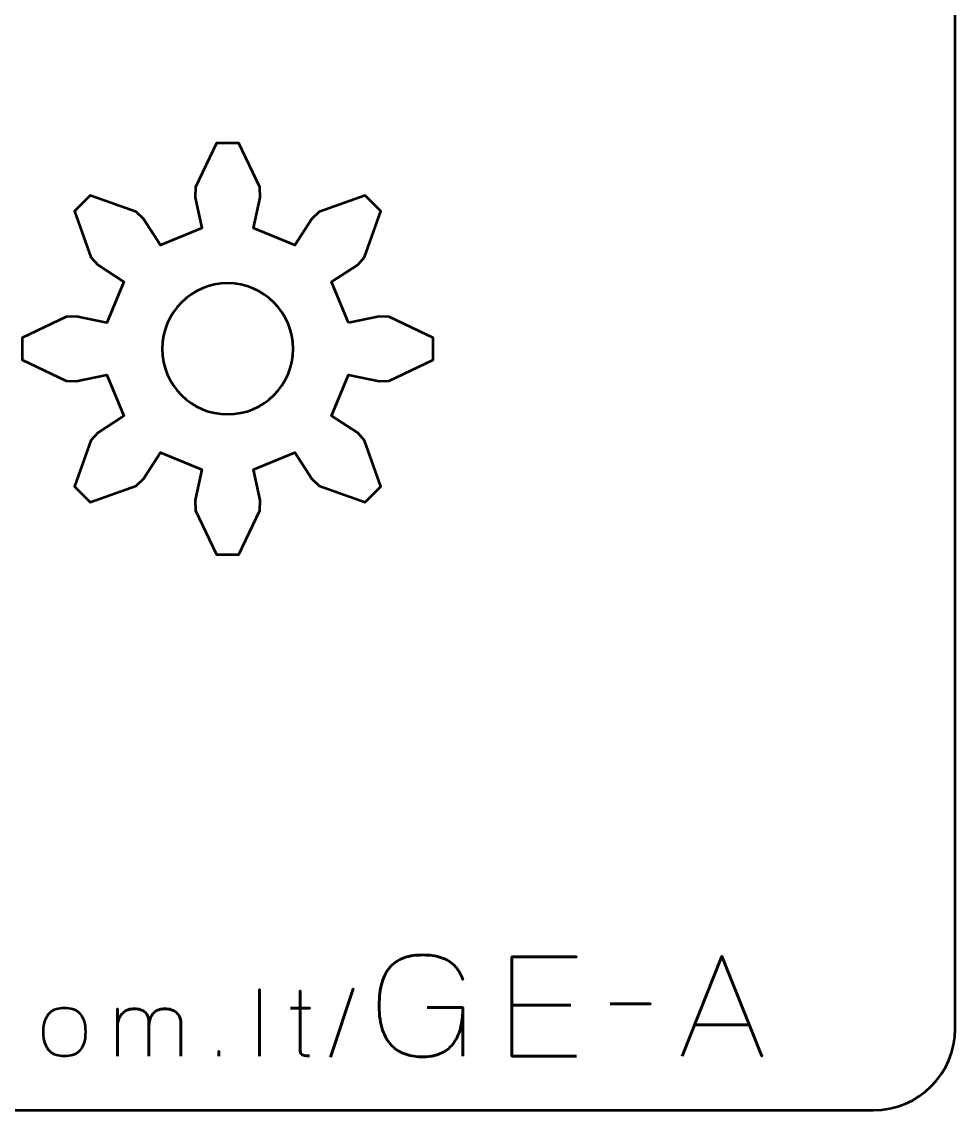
# Model space of a CAD drawing. Header units: centimetres. Extents: x -21 to 0, y -29.7 to 0.
# Drawn here: x -5.7 to 0, y -29.7 to -23.05 of the extents above; entities that cross this region are included whole.
import ezdxf

# ---------------------------------------------------------------- set-up
doc = ezdxf.new("R2010")
doc.units = ezdxf.units.CM
doc.header["$MEASUREMENT"] = 0
doc.layers.add('Layer 1', color=7, linetype='Continuous')

msp = doc.modelspace()

# ---------------------------------------------------------------- linework, layer by layer
at = {"layer": 'Layer 1', "color": 22, "lineweight": 53}
msp.add_open_spline([(-21.00003, -29.19995), (-21.00003, -29.19995), (-21.00003, -0.49992), (-21.00003, -0.49992), (-21.00003, -0.49992), (-21.00003, -0.22295), (-20.77694, 0.00004), (-20.49994, 0.00004), (-20.49994, 0.00004), (-20.49994, 0.00004), (-0.50008, 0.00004), (-0.50008, 0.00004), (-0.50008, 0.00004), (-0.22294, 0.00004), (0.00002, -0.22295), (0.00002, -0.49992), (0.00002, -0.49992), (0.00002, -0.49992), (0.00002, -29.19995), (0.00002, -29.19995), (0.00002, -29.19995), (0.00002, -29.47695), (-0.22294, -29.70004), (-0.50008, -29.70004), (-0.50008, -29.70004), (-0.50008, -29.70004), (-20.49994, -29.70004), (-20.49994, -29.70004), (-20.49994, -29.70004), (-20.77694, -29.70004), (-21.00003, -29.47695), (-21.00003, -29.19995)], degree=3, knots=[0, 0, 0, 0, 0.125, 0.125, 0.125, 0.125, 0.25, 0.25, 0.25, 0.25, 0.375, 0.375, 0.375, 0.375, 0.5, 0.5, 0.5, 0.5, 0.625, 0.625, 0.625, 0.625, 0.75, 0.75, 0.75, 0.75, 0.875, 0.875, 0.875, 0.875, 1, 1, 1, 1], dxfattribs=at)
at = {"layer": 'Layer 1', "color": 2, "lineweight": 53}
msp.add_open_spline([(-3.70569, -24.89172), (-3.70569, -24.89172), (-3.51914, -24.85181), (-3.51914, -24.85181), (-3.51914, -24.85181), (-3.51914, -24.85181), (-3.45662, -24.85374), (-3.45662, -24.85374), (-3.45662, -24.85374), (-3.45662, -24.85374), (-3.18769, -24.98201), (-3.18769, -24.98201), (-3.18769, -24.98201), (-3.18769, -24.98201), (-3.18769, -25.11802), (-3.18769, -25.11802), (-3.18769, -25.11802), (-3.18769, -25.11802), (-3.45662, -25.24633), (-3.45662, -25.24633), (-3.45662, -25.24633), (-3.45662, -25.24633), (-3.51914, -25.24826), (-3.51914, -25.24826), (-3.51914, -25.24826), (-3.51914, -25.24826), (-3.70569, -25.20835), (-3.70569, -25.20835), (-3.70569, -25.20835), (-3.70569, -25.20835), (-3.80985, -25.45989), (-3.80985, -25.45989), (-3.80985, -25.45989), (-3.80985, -25.45989), (-3.64952, -25.56351), (-3.64952, -25.56351), (-3.64952, -25.56351), (-3.64952, -25.56351), (-3.60691, -25.60904), (-3.60691, -25.60904), (-3.60691, -25.60904), (-3.60691, -25.60904), (-3.50734, -25.88992), (-3.50734, -25.88992), (-3.50734, -25.88992), (-3.50734, -25.88992), (-3.60364, -25.98623), (-3.60364, -25.98623), (-3.60364, -25.98623), (-3.60364, -25.98623), (-3.88453, -25.88666), (-3.88453, -25.88666), (-3.88453, -25.88666), (-3.88453, -25.88666), (-3.93005, -25.84384), (-3.93005, -25.84384), (-3.93005, -25.84384), (-3.93005, -25.84384), (-4.03368, -25.68372), (-4.03368, -25.68372), (-4.03368, -25.68372), (-4.03368, -25.68372), (-4.28521, -25.78788), (-4.28521, -25.78788), (-4.28521, -25.78788), (-4.28521, -25.78788), (-4.24531, -25.97443), (-4.24531, -25.97443), (-4.24531, -25.97443), (-4.24531, -25.97443), (-4.24724, -26.03676), (-4.24724, -26.03676), (-4.24724, -26.03676), (-4.24724, -26.03676), (-4.37549, -26.30588), (-4.37549, -26.30588), (-4.37549, -26.30588), (-4.37549, -26.30588), (-4.51152, -26.30588), (-4.51152, -26.30588), (-4.51152, -26.30588), (-4.51152, -26.30588), (-4.63983, -26.03676), (-4.63983, -26.03676), (-4.63983, -26.03676), (-4.63983, -26.03676), (-4.64176, -25.97443), (-4.64176, -25.97443), (-4.64176, -25.97443), (-4.64176, -25.97443), (-4.60165, -25.78788), (-4.60165, -25.78788), (-4.60165, -25.78788), (-4.60165, -25.78788), (-4.85338, -25.68372), (-4.85338, -25.68372), (-4.85338, -25.68372), (-4.85338, -25.68372), (-4.957, -25.84384), (-4.957, -25.84384), (-4.957, -25.84384), (-4.957, -25.84384), (-5.00254, -25.88666), (-5.00254, -25.88666), (-5.00254, -25.88666), (-5.00254, -25.88666), (-5.28341, -25.98623), (-5.28341, -25.98623), (-5.28341, -25.98623), (-5.28341, -25.98623), (-5.37973, -25.88992), (-5.37973, -25.88992), (-5.37973, -25.88992), (-5.37973, -25.88992), (-5.27995, -25.60904), (-5.27995, -25.60904), (-5.27995, -25.60904), (-5.27995, -25.60904), (-5.23733, -25.56351), (-5.23733, -25.56351), (-5.23733, -25.56351), (-5.23733, -25.56351), (-5.07702, -25.45989), (-5.07702, -25.45989), (-5.07702, -25.45989), (-5.07702, -25.45989), (-5.18137, -25.20835), (-5.18137, -25.20835), (-5.18137, -25.20835), (-5.18137, -25.20835), (-5.36791, -25.24826), (-5.36791, -25.24826), (-5.36791, -25.24826), (-5.36791, -25.24826), (-5.43024, -25.24633), (-5.43024, -25.24633), (-5.43024, -25.24633), (-5.43024, -25.24633), (-5.69936, -25.11802), (-5.69936, -25.11802), (-5.69936, -25.11802), (-5.69936, -25.11802), (-5.69936, -24.98201), (-5.69936, -24.98201), (-5.69936, -24.98201), (-5.69936, -24.98201), (-5.43024, -24.85374), (-5.43024, -24.85374), (-5.43024, -24.85374), (-5.43024, -24.85374), (-5.36791, -24.85181), (-5.36791, -24.85181), (-5.36791, -24.85181), (-5.36791, -24.85181), (-5.18137, -24.89172), (-5.18137, -24.89172), (-5.18137, -24.89172), (-5.18137, -24.89172), (-5.07702, -24.64019), (-5.07702, -24.64019), (-5.07702, -24.64019), (-5.07702, -24.64019), (-5.23733, -24.53657), (-5.23733, -24.53657), (-5.23733, -24.53657), (-5.23733, -24.53657), (-5.27995, -24.49103), (-5.27995, -24.49103), (-5.27995, -24.49103), (-5.27995, -24.49103), (-5.37973, -24.21015), (-5.37973, -24.21015), (-5.37973, -24.21015), (-5.37973, -24.21015), (-5.28341, -24.11384), (-5.28341, -24.11384), (-5.28341, -24.11384), (-5.28341, -24.11384), (-5.00254, -24.21341), (-5.00254, -24.21341), (-5.00254, -24.21341), (-5.00254, -24.21341), (-4.957, -24.25604), (-4.957, -24.25604), (-4.957, -24.25604), (-4.957, -24.25604), (-4.85338, -24.41635), (-4.85338, -24.41635), (-4.85338, -24.41635), (-4.85338, -24.41635), (-4.60165, -24.31219), (-4.60165, -24.31219), (-4.60165, -24.31219), (-4.60165, -24.31219), (-4.64176, -24.12564), (-4.64176, -24.12564), (-4.64176, -24.12564), (-4.64176, -24.12564), (-4.63983, -24.06312), (-4.63983, -24.06312), (-4.63983, -24.06312), (-4.63983, -24.06312), (-4.51152, -23.79421), (-4.51152, -23.79421), (-4.51152, -23.79421), (-4.51152, -23.79421), (-4.37549, -23.79421), (-4.37549, -23.79421), (-4.37549, -23.79421), (-4.37549, -23.79421), (-4.24724, -24.06312), (-4.24724, -24.06312), (-4.24724, -24.06312), (-4.24724, -24.06312), (-4.24531, -24.12564), (-4.24531, -24.12564), (-4.24531, -24.12564), (-4.24531, -24.12564), (-4.28521, -24.31219), (-4.28521, -24.31219), (-4.28521, -24.31219), (-4.28521, -24.31219), (-4.03368, -24.41635), (-4.03368, -24.41635), (-4.03368, -24.41635), (-4.03368, -24.41635), (-3.93005, -24.25604), (-3.93005, -24.25604), (-3.93005, -24.25604), (-3.93005, -24.25604), (-3.88453, -24.21341), (-3.88453, -24.21341), (-3.88453, -24.21341), (-3.88453, -24.21341), (-3.60364, -24.11384), (-3.60364, -24.11384), (-3.60364, -24.11384), (-3.60364, -24.11384), (-3.50734, -24.21015), (-3.50734, -24.21015), (-3.50734, -24.21015), (-3.50734, -24.21015), (-3.60691, -24.49103), (-3.60691, -24.49103), (-3.60691, -24.49103), (-3.60691, -24.49103), (-3.64952, -24.53657), (-3.64952, -24.53657), (-3.64952, -24.53657), (-3.64952, -24.53657), (-3.80985, -24.64019), (-3.80985, -24.64019), (-3.80985, -24.64019), (-3.80985, -24.64019), (-3.70569, -24.89172), (-3.70569, -24.89172)], degree=3, knots=[0, 0, 0, 0, 0.015625, 0.015625, 0.015625, 0.015625, 0.03125, 0.03125, 0.03125, 0.03125, 0.046875, 0.046875, 0.046875, 0.046875, 0.0625, 0.0625, 0.0625, 0.0625, 0.078125, 0.078125, 0.078125, 0.078125, 0.09375, 0.09375, 0.09375, 0.09375, 0.109375, 0.109375, 0.109375, 0.109375, 0.125, 0.125, 0.125, 0.125, 0.140625, 0.140625, 0.140625, 0.140625, 0.15625, 0.15625, 0.15625, 0.15625, 0.171875, 0.171875, 0.171875, 0.171875, 0.1875, 0.1875, 0.1875, 0.1875, 0.203125, 0.203125, 0.203125, 0.203125, 0.21875, 0.21875, 0.21875, 0.21875, 0.234375, 0.234375, 0.234375, 0.234375, 0.25, 0.25, 0.25, 0.25, 0.265625, 0.265625, 0.265625, 0.265625, 0.28125, 0.28125, 0.28125, 0.28125, 0.296875, 0.296875, 0.296875, 0.296875, 0.3125, 0.3125, 0.3125, 0.3125, 0.328125, 0.328125, 0.328125, 0.328125, 0.34375, 0.34375, 0.34375, 0.34375, 0.359375, 0.359375, 0.359375, 0.359375, 0.375, 0.375, 0.375, 0.375, 0.390625, 0.390625, 0.390625, 0.390625, 0.40625, 0.40625, 0.40625, 0.40625, 0.421875, 0.421875, 0.421875, 0.421875, 0.4375, 0.4375, 0.4375, 0.4375, 0.453125, 0.453125, 0.453125, 0.453125, 0.46875, 0.46875, 0.46875, 0.46875, 0.484375, 0.484375, 0.484375, 0.484375, 0.5, 0.5, 0.5, 0.5, 0.515625, 0.515625, 0.515625, 0.515625, 0.53125, 0.53125, 0.53125, 0.53125, 0.546875, 0.546875, 0.546875, 0.546875, 0.5625, 0.5625, 0.5625, 0.5625, 0.578125, 0.578125, 0.578125, 0.578125, 0.59375, 0.59375, 0.59375, 0.59375, 0.609375, 0.609375, 0.609375, 0.609375, 0.625, 0.625, 0.625, 0.625, 0.640625, 0.640625, 0.640625, 0.640625, 0.65625, 0.65625, 0.65625, 0.65625, 0.671875, 0.671875, 0.671875, 0.671875, 0.6875, 0.6875, 0.6875, 0.6875, 0.703125, 0.703125, 0.703125, 0.703125, 0.71875, 0.71875, 0.71875, 0.71875, 0.734375, 0.734375, 0.734375, 0.734375, 0.75, 0.75, 0.75, 0.75, 0.765625, 0.765625, 0.765625, 0.765625, 0.78125, 0.78125, 0.78125, 0.78125, 0.796875, 0.796875, 0.796875, 0.796875, 0.8125, 0.8125, 0.8125, 0.8125, 0.828125, 0.828125, 0.828125, 0.828125, 0.84375, 0.84375, 0.84375, 0.84375, 0.859375, 0.859375, 0.859375, 0.859375, 0.875, 0.875, 0.875, 0.875, 0.890625, 0.890625, 0.890625, 0.890625, 0.90625, 0.90625, 0.90625, 0.90625, 0.921875, 0.921875, 0.921875, 0.921875, 0.9375, 0.9375, 0.9375, 0.9375, 0.953125, 0.953125, 0.953125, 0.953125, 0.96875, 0.96875, 0.96875, 0.96875, 0.984375, 0.984375, 0.984375, 0.984375, 1, 1, 1, 1], dxfattribs=at)
at = {"layer": 'Layer 1', "lineweight": 53}
msp.add_open_spline([(-4.04354, -25.05002), (-4.04354, -25.2709), (-4.22266, -25.45002), (-4.44354, -25.45002), (-4.44354, -25.45002), (-4.66438, -25.45002), (-4.84356, -25.2709), (-4.84356, -25.05002), (-4.84356, -25.05002), (-4.84356, -24.82918), (-4.66438, -24.65), (-4.44354, -24.65), (-4.44354, -24.65), (-4.22266, -24.65), (-4.04354, -24.82918), (-4.04354, -25.05002)], degree=3, knots=[0, 0, 0, 0, 0.25, 0.25, 0.25, 0.25, 0.5, 0.5, 0.5, 0.5, 0.75, 0.75, 0.75, 0.75, 1, 1, 1, 1], dxfattribs=at)
at = {"layer": 'Layer 1', "color": 30, "lineweight": 53}
for points, knots in [([(-3.22467, -29.07359), (-3.22467, -29.07359), (-3.00707, -29.07359), (-3.00707, -29.07359), (-3.00707, -29.07359), (-3.00735, -29.14287), (-3.01723, -29.19974), (-3.03699, -29.24405), (-3.03699, -29.24405), (-3.05674, -29.2885), (-3.08468, -29.32124), (-3.12109, -29.34254), (-3.12109, -29.34254), (-3.1575, -29.36371), (-3.20068, -29.37429), (-3.25091, -29.37415), (-3.25091, -29.37415), (-3.28859, -29.37429), (-3.32358, -29.36907), (-3.3559, -29.35821), (-3.3559, -29.35821), (-3.38821, -29.34748), (-3.41658, -29.32999), (-3.44085, -29.30586), (-3.44085, -29.30586), (-3.46512, -29.28173), (-3.48417, -29.24983), (-3.49772, -29.21018), (-3.49772, -29.21018), (-3.51126, -29.17053), (-3.51818, -29.12185), (-3.51846, -29.06427), (-3.51846, -29.06427), (-3.51832, -29.00642), (-3.51225, -28.95759), (-3.50026, -28.91752), (-3.50026, -28.91752), (-3.48812, -28.87758), (-3.47062, -28.84541), (-3.44748, -28.821), (-3.44748, -28.821), (-3.42448, -28.79672), (-3.3964, -28.77909), (-3.36338, -28.76808), (-3.36338, -28.76808), (-3.33036, -28.75707), (-3.29296, -28.75171), (-3.25091, -28.75185), (-3.25091, -28.75185), (-3.21098, -28.75171), (-3.17513, -28.75665), (-3.14324, -28.76667), (-3.14324, -28.76667), (-3.11135, -28.77669), (-3.08398, -28.79277), (-3.06112, -28.81493), (-3.06112, -28.81493), (-3.03812, -28.83708), (-3.02019, -28.86629), (-3.00707, -28.90256), (-3.00707, -28.90256), (-3.02019, -28.86629), (-3.03812, -28.83708), (-3.06112, -28.81493), (-3.06112, -28.81493), (-3.08398, -28.79277), (-3.11135, -28.77669), (-3.14324, -28.76667), (-3.14324, -28.76667), (-3.17513, -28.75665), (-3.21098, -28.75171), (-3.25091, -28.75185), (-3.25091, -28.75185), (-3.29296, -28.75171), (-3.33036, -28.75707), (-3.36338, -28.76808), (-3.36338, -28.76808), (-3.3964, -28.77909), (-3.42448, -28.79672), (-3.44748, -28.821), (-3.44748, -28.821), (-3.47062, -28.84541), (-3.48812, -28.87758), (-3.50026, -28.91752), (-3.50026, -28.91752), (-3.51225, -28.95759), (-3.51832, -29.00642), (-3.51846, -29.06427), (-3.51846, -29.06427), (-3.51818, -29.12185), (-3.51126, -29.17053), (-3.49772, -29.21018), (-3.49772, -29.21018), (-3.48417, -29.24983), (-3.46512, -29.28173), (-3.44085, -29.30586), (-3.44085, -29.30586), (-3.41658, -29.32999), (-3.38821, -29.34748), (-3.3559, -29.35821), (-3.3559, -29.35821), (-3.32358, -29.36907), (-3.28859, -29.37429), (-3.25091, -29.37415), (-3.25091, -29.37415), (-3.20068, -29.37429), (-3.1575, -29.36371), (-3.12109, -29.34254), (-3.12109, -29.34254), (-3.08468, -29.32124), (-3.05674, -29.2885), (-3.03699, -29.24405), (-3.03699, -29.24405), (-3.01723, -29.19974), (-3.00735, -29.14287), (-3.00707, -29.07359), (-3.00707, -29.07359), (-3.00707, -29.07359), (-3.22467, -29.07359), (-3.22467, -29.07359)], [0, 0, 0, 0, 0.0333333, 0.0333333, 0.0333333, 0.0333333, 0.0666667, 0.0666667, 0.0666667, 0.0666667, 0.1, 0.1, 0.1, 0.1, 0.1333333, 0.1333333, 0.1333333, 0.1333333, 0.1666667, 0.1666667, 0.1666667, 0.1666667, 0.2, 0.2, 0.2, 0.2, 0.2333333, 0.2333333, 0.2333333, 0.2333333, 0.2666667, 0.2666667, 0.2666667, 0.2666667, 0.3, 0.3, 0.3, 0.3, 0.3333333, 0.3333333, 0.3333333, 0.3333333, 0.3666667, 0.3666667, 0.3666667, 0.3666667, 0.4, 0.4, 0.4, 0.4, 0.4333333, 0.4333333, 0.4333333, 0.4333333, 0.4666667, 0.4666667, 0.4666667, 0.4666667, 0.5, 0.5, 0.5, 0.5, 0.5333333, 0.5333333, 0.5333333, 0.5333333, 0.5666667, 0.5666667, 0.5666667, 0.5666667, 0.6, 0.6, 0.6, 0.6, 0.6333333, 0.6333333, 0.6333333, 0.6333333, 0.6666667, 0.6666667, 0.6666667, 0.6666667, 0.7, 0.7, 0.7, 0.7, 0.7333333, 0.7333333, 0.7333333, 0.7333333, 0.7666667, 0.7666667, 0.7666667, 0.7666667, 0.8, 0.8, 0.8, 0.8, 0.8333333, 0.8333333, 0.8333333, 0.8333333, 0.8666667, 0.8666667, 0.8666667, 0.8666667, 0.9, 0.9, 0.9, 0.9, 0.9333333, 0.9333333, 0.9333333, 0.9333333, 0.9666667, 0.9666667, 0.9666667, 0.9666667, 1, 1, 1, 1]), ([(-2.31365, -29.36992), (-2.31365, -29.36992), (-2.7082, -29.36992), (-2.7082, -29.36992), (-2.7082, -29.36992), (-2.7082, -29.36992), (-2.7082, -28.76286), (-2.7082, -28.76286), (-2.7082, -28.76286), (-2.7082, -28.76286), (-2.31365, -28.76286), (-2.31365, -28.76286), (-2.31365, -28.76286), (-2.31365, -28.76286), (-2.7082, -28.76286), (-2.7082, -28.76286), (-2.7082, -28.76286), (-2.7082, -28.76286), (-2.7082, -29.36992), (-2.7082, -29.36992), (-2.7082, -29.36992), (-2.7082, -29.36992), (-2.31365, -29.36992), (-2.31365, -29.36992)], [0, 0, 0, 0, 0.1666667, 0.1666667, 0.1666667, 0.1666667, 0.3333333, 0.3333333, 0.3333333, 0.3333333, 0.5, 0.5, 0.5, 0.5, 0.6666667, 0.6666667, 0.6666667, 0.6666667, 0.8333333, 0.8333333, 0.8333333, 0.8333333, 1, 1, 1, 1]), ([(-1.66679, -29.36992), (-1.66679, -29.36992), (-1.42464, -28.75947), (-1.42464, -28.75947), (-1.42464, -28.75947), (-1.42464, -28.75947), (-1.18165, -29.36992), (-1.18165, -29.36992), (-1.18165, -29.36992), (-1.18165, -29.36992), (-1.42464, -28.75947), (-1.42464, -28.75947), (-1.42464, -28.75947), (-1.42464, -28.75947), (-1.66679, -29.36992), (-1.66679, -29.36992)], [0, 0, 0, 0, 0.25, 0.25, 0.25, 0.25, 0.5, 0.5, 0.5, 0.5, 0.75, 0.75, 0.75, 0.75, 1, 1, 1, 1]), ([(-4.24829, -29.36992), (-4.24829, -29.36992), (-4.24829, -28.96296), (-4.24829, -28.96296), (-4.24829, -28.96296), (-4.24829, -28.96296), (-4.24829, -29.36992), (-4.24829, -29.36992)], [0, 0, 0, 0, 0.5, 0.5, 0.5, 0.5, 1, 1, 1, 1]), ([(-3.94349, -29.3671), (-3.95045, -29.36766), (-3.95741, -29.36785), (-3.96419, -29.36766), (-3.96419, -29.36766), (-3.97096, -29.36747), (-3.97708, -29.36644), (-3.98263, -29.36437), (-3.98263, -29.36437), (-3.98818, -29.36239), (-3.9926, -29.35882), (-3.99598, -29.35374), (-3.99598, -29.35374), (-3.99928, -29.34866), (-4.00097, -29.34142), (-4.00106, -29.3321), (-4.00106, -29.3321), (-4.00106, -29.32768), (-4.00106, -29.32016), (-4.00106, -29.30962), (-4.00106, -29.30962), (-4.00106, -29.29899), (-4.00106, -29.28619), (-4.00106, -29.27105), (-4.00106, -29.27105), (-4.00106, -29.2559), (-4.00106, -29.23935), (-4.00106, -29.22138), (-4.00106, -29.22138), (-4.00106, -29.20341), (-4.00106, -29.18488), (-4.00106, -29.16569), (-4.00106, -29.16569), (-4.00106, -29.1465), (-4.00106, -29.12759), (-4.00106, -29.10887), (-4.00106, -29.10887), (-4.00106, -29.09015), (-4.00106, -29.07255), (-4.00106, -29.056), (-4.00106, -29.056), (-4.00106, -29.03944), (-4.00106, -29.02476), (-4.00106, -29.01207), (-4.00106, -29.01207), (-4.00106, -28.99927), (-4.00106, -28.9893), (-4.00106, -28.98196), (-4.00106, -28.98196), (-4.00106, -28.97472), (-4.00106, -28.97095), (-4.00106, -28.97086), (-4.00106, -28.97086), (-4.00106, -28.97095), (-4.00106, -28.97472), (-4.00106, -28.98196), (-4.00106, -28.98196), (-4.00106, -28.9893), (-4.00106, -28.99927), (-4.00106, -29.01207), (-4.00106, -29.01207), (-4.00106, -29.02476), (-4.00106, -29.03944), (-4.00106, -29.056), (-4.00106, -29.056), (-4.00106, -29.07255), (-4.00106, -29.09015), (-4.00106, -29.10887), (-4.00106, -29.10887), (-4.00106, -29.12759), (-4.00106, -29.1465), (-4.00106, -29.16569), (-4.00106, -29.16569), (-4.00106, -29.18488), (-4.00106, -29.20341), (-4.00106, -29.22138), (-4.00106, -29.22138), (-4.00106, -29.23935), (-4.00106, -29.2559), (-4.00106, -29.27105), (-4.00106, -29.27105), (-4.00106, -29.28619), (-4.00106, -29.29899), (-4.00106, -29.30962), (-4.00106, -29.30962), (-4.00106, -29.32016), (-4.00106, -29.32768), (-4.00106, -29.3321), (-4.00106, -29.3321), (-4.00097, -29.34142), (-3.99928, -29.34866), (-3.99598, -29.35374), (-3.99598, -29.35374), (-3.9926, -29.35882), (-3.98818, -29.36239), (-3.98263, -29.36437), (-3.98263, -29.36437), (-3.97708, -29.36644), (-3.97096, -29.36747), (-3.96419, -29.36766), (-3.96419, -29.36766), (-3.95741, -29.36785), (-3.95045, -29.36766), (-3.94349, -29.3671)], [0, 0, 0, 0, 0.0384615, 0.0384615, 0.0384615, 0.0384615, 0.0769231, 0.0769231, 0.0769231, 0.0769231, 0.1153846, 0.1153846, 0.1153846, 0.1153846, 0.1538462, 0.1538462, 0.1538462, 0.1538462, 0.1923077, 0.1923077, 0.1923077, 0.1923077, 0.2307692, 0.2307692, 0.2307692, 0.2307692, 0.2692308, 0.2692308, 0.2692308, 0.2692308, 0.3076923, 0.3076923, 0.3076923, 0.3076923, 0.3461538, 0.3461538, 0.3461538, 0.3461538, 0.3846154, 0.3846154, 0.3846154, 0.3846154, 0.4230769, 0.4230769, 0.4230769, 0.4230769, 0.4615385, 0.4615385, 0.4615385, 0.4615385, 0.5, 0.5, 0.5, 0.5, 0.5384615, 0.5384615, 0.5384615, 0.5384615, 0.5769231, 0.5769231, 0.5769231, 0.5769231, 0.6153846, 0.6153846, 0.6153846, 0.6153846, 0.6538462, 0.6538462, 0.6538462, 0.6538462, 0.6923077, 0.6923077, 0.6923077, 0.6923077, 0.7307692, 0.7307692, 0.7307692, 0.7307692, 0.7692308, 0.7692308, 0.7692308, 0.7692308, 0.8076923, 0.8076923, 0.8076923, 0.8076923, 0.8461538, 0.8461538, 0.8461538, 0.8461538, 0.8846154, 0.8846154, 0.8846154, 0.8846154, 0.9230769, 0.9230769, 0.9230769, 0.9230769, 0.9615385, 0.9615385, 0.9615385, 0.9615385, 1, 1, 1, 1]), ([(-3.81536, -29.37556), (-3.81536, -29.37556), (-3.67707, -28.95901), (-3.67707, -28.95901), (-3.67707, -28.95901), (-3.67707, -28.95901), (-3.81536, -29.37556), (-3.81536, -29.37556)], [0, 0, 0, 0, 0.5, 0.5, 0.5, 0.5, 1, 1, 1, 1]), ([(-5.44039, -29.36992), (-5.42261, -29.37001), (-5.40606, -29.36776), (-5.39063, -29.36296), (-5.39063, -29.36296), (-5.3752, -29.35816), (-5.36156, -29.35016), (-5.34989, -29.33897), (-5.34989, -29.33897), (-5.33813, -29.32778), (-5.32901, -29.31263), (-5.32233, -29.29344), (-5.32233, -29.29344), (-5.31575, -29.27434), (-5.31236, -29.25054), (-5.31226, -29.22204), (-5.31226, -29.22204), (-5.31236, -29.19363), (-5.31575, -29.16992), (-5.32233, -29.15092), (-5.32233, -29.15092), (-5.32901, -29.13191), (-5.33813, -29.11677), (-5.34989, -29.10557), (-5.34989, -29.10557), (-5.36156, -29.09447), (-5.3752, -29.08648), (-5.39063, -29.08168), (-5.39063, -29.08168), (-5.40606, -29.07688), (-5.42261, -29.07462), (-5.44039, -29.07472), (-5.44039, -29.07472), (-5.45798, -29.07462), (-5.47454, -29.07688), (-5.48997, -29.08168), (-5.48997, -29.08168), (-5.5054, -29.08648), (-5.51894, -29.09447), (-5.5307, -29.10557), (-5.5307, -29.10557), (-5.54246, -29.11677), (-5.55168, -29.13191), (-5.55836, -29.15092), (-5.55836, -29.15092), (-5.56504, -29.16992), (-5.56843, -29.19363), (-5.56852, -29.22204), (-5.56852, -29.22204), (-5.56843, -29.25054), (-5.56504, -29.27434), (-5.55836, -29.29344), (-5.55836, -29.29344), (-5.55168, -29.31263), (-5.54246, -29.32778), (-5.5307, -29.33897), (-5.5307, -29.33897), (-5.51894, -29.35016), (-5.5054, -29.35816), (-5.48997, -29.36296), (-5.48997, -29.36296), (-5.47454, -29.36776), (-5.45798, -29.37001), (-5.44039, -29.36992)], [0, 0, 0, 0, 0.0625, 0.0625, 0.0625, 0.0625, 0.125, 0.125, 0.125, 0.125, 0.1875, 0.1875, 0.1875, 0.1875, 0.25, 0.25, 0.25, 0.25, 0.3125, 0.3125, 0.3125, 0.3125, 0.375, 0.375, 0.375, 0.375, 0.4375, 0.4375, 0.4375, 0.4375, 0.5, 0.5, 0.5, 0.5, 0.5625, 0.5625, 0.5625, 0.5625, 0.625, 0.625, 0.625, 0.625, 0.6875, 0.6875, 0.6875, 0.6875, 0.75, 0.75, 0.75, 0.75, 0.8125, 0.8125, 0.8125, 0.8125, 0.875, 0.875, 0.875, 0.875, 0.9375, 0.9375, 0.9375, 0.9375, 1, 1, 1, 1]), ([(-5.44039, -29.36992), (-5.42261, -29.37001), (-5.40606, -29.36776), (-5.39063, -29.36296), (-5.39063, -29.36296), (-5.3752, -29.35816), (-5.36156, -29.35016), (-5.34989, -29.33897), (-5.34989, -29.33897), (-5.33813, -29.32778), (-5.32901, -29.31263), (-5.32233, -29.29344), (-5.32233, -29.29344), (-5.31575, -29.27434), (-5.31236, -29.25054), (-5.31226, -29.22204), (-5.31226, -29.22204), (-5.31236, -29.19363), (-5.31575, -29.16992), (-5.32233, -29.15092), (-5.32233, -29.15092), (-5.32901, -29.13191), (-5.33813, -29.11677), (-5.34989, -29.10557), (-5.34989, -29.10557), (-5.36156, -29.09447), (-5.3752, -29.08648), (-5.39063, -29.08168), (-5.39063, -29.08168), (-5.40606, -29.07688), (-5.42261, -29.07462), (-5.44039, -29.07472), (-5.44039, -29.07472), (-5.45798, -29.07462), (-5.47454, -29.07688), (-5.48997, -29.08168), (-5.48997, -29.08168), (-5.5054, -29.08648), (-5.51894, -29.09447), (-5.5307, -29.10557), (-5.5307, -29.10557), (-5.54246, -29.11677), (-5.55168, -29.13191), (-5.55836, -29.15092), (-5.55836, -29.15092), (-5.56504, -29.16992), (-5.56843, -29.19363), (-5.56852, -29.22204), (-5.56852, -29.22204), (-5.56843, -29.25054), (-5.56504, -29.27434), (-5.55836, -29.29344), (-5.55836, -29.29344), (-5.55168, -29.31263), (-5.54246, -29.32778), (-5.5307, -29.33897), (-5.5307, -29.33897), (-5.51894, -29.35016), (-5.5054, -29.35816), (-5.48997, -29.36296), (-5.48997, -29.36296), (-5.47454, -29.36776), (-5.45798, -29.37001), (-5.44039, -29.36992)], [0, 0, 0, 0, 0.0625, 0.0625, 0.0625, 0.0625, 0.125, 0.125, 0.125, 0.125, 0.1875, 0.1875, 0.1875, 0.1875, 0.25, 0.25, 0.25, 0.25, 0.3125, 0.3125, 0.3125, 0.3125, 0.375, 0.375, 0.375, 0.375, 0.4375, 0.4375, 0.4375, 0.4375, 0.5, 0.5, 0.5, 0.5, 0.5625, 0.5625, 0.5625, 0.5625, 0.625, 0.625, 0.625, 0.625, 0.6875, 0.6875, 0.6875, 0.6875, 0.75, 0.75, 0.75, 0.75, 0.8125, 0.8125, 0.8125, 0.8125, 0.875, 0.875, 0.875, 0.875, 0.9375, 0.9375, 0.9375, 0.9375, 1, 1, 1, 1]), ([(-4.9245, -29.36992), (-4.9245, -29.36983), (-4.9245, -29.3671), (-4.9245, -29.36174), (-4.9245, -29.36174), (-4.9245, -29.35647), (-4.9245, -29.34922), (-4.9245, -29.3401), (-4.9245, -29.3401), (-4.9245, -29.33088), (-4.9245, -29.32053), (-4.9245, -29.30887), (-4.9245, -29.30887), (-4.9245, -29.2973), (-4.9245, -29.28516), (-4.9245, -29.27237), (-4.9245, -29.27237), (-4.9245, -29.25967), (-4.9245, -29.24715), (-4.9245, -29.23474), (-4.9245, -29.23474), (-4.9245, -29.22232), (-4.9245, -29.21065), (-4.9245, -29.19993), (-4.9245, -29.19993), (-4.9245, -29.18911), (-4.9245, -29.17989), (-4.9245, -29.17208), (-4.9245, -29.17208), (-4.9245, -29.16437), (-4.9245, -29.15882), (-4.9245, -29.15543), (-4.9245, -29.15543), (-4.9244, -29.15016), (-4.92525, -29.14424), (-4.92685, -29.13775), (-4.92685, -29.13775), (-4.92845, -29.13116), (-4.93118, -29.12458), (-4.93503, -29.11799), (-4.93503, -29.11799), (-4.93889, -29.11131), (-4.94425, -29.1052), (-4.95093, -29.09955), (-4.95093, -29.09955), (-4.9577, -29.09391), (-4.96617, -29.08939), (-4.97633, -29.08591), (-4.97633, -29.08591), (-4.98659, -29.08243), (-4.99881, -29.08055), (-5.01311, -29.08036), (-5.01311, -29.08036), (-5.02741, -29.08036), (-5.04021, -29.08234), (-5.0514, -29.08629), (-5.0514, -29.08629), (-5.06269, -29.09033), (-5.07238, -29.09588), (-5.08066, -29.10294), (-5.08066, -29.10294), (-5.08884, -29.11), (-5.09571, -29.11809), (-5.10107, -29.1273), (-5.10107, -29.1273), (-5.10643, -29.13643), (-5.11039, -29.14612), (-5.11302, -29.15647), (-5.11302, -29.15647), (-5.11565, -29.16672), (-5.11697, -29.17716), (-5.11697, -29.18761), (-5.11697, -29.18761), (-5.11697, -29.17716), (-5.11565, -29.16672), (-5.11302, -29.15647), (-5.11302, -29.15647), (-5.11039, -29.14612), (-5.10643, -29.13643), (-5.10107, -29.1273), (-5.10107, -29.1273), (-5.09571, -29.11809), (-5.08884, -29.11), (-5.08066, -29.10294), (-5.08066, -29.10294), (-5.07238, -29.09588), (-5.06269, -29.09033), (-5.0514, -29.08629), (-5.0514, -29.08629), (-5.04021, -29.08234), (-5.02741, -29.08036), (-5.01311, -29.08036), (-5.01311, -29.08036), (-4.99881, -29.08055), (-4.98659, -29.08243), (-4.97633, -29.08591), (-4.97633, -29.08591), (-4.96617, -29.08939), (-4.9577, -29.09391), (-4.95093, -29.09955), (-4.95093, -29.09955), (-4.94425, -29.1052), (-4.93889, -29.11131), (-4.93503, -29.11799), (-4.93503, -29.11799), (-4.93118, -29.12458), (-4.92845, -29.13116), (-4.92685, -29.13775), (-4.92685, -29.13775), (-4.92525, -29.14424), (-4.9244, -29.15016), (-4.9245, -29.15543), (-4.9245, -29.15543), (-4.9245, -29.15882), (-4.9245, -29.16437), (-4.9245, -29.17208), (-4.9245, -29.17208), (-4.9245, -29.17989), (-4.9245, -29.18911), (-4.9245, -29.19993), (-4.9245, -29.19993), (-4.9245, -29.21065), (-4.9245, -29.22232), (-4.9245, -29.23474), (-4.9245, -29.23474), (-4.9245, -29.24715), (-4.9245, -29.25967), (-4.9245, -29.27237), (-4.9245, -29.27237), (-4.9245, -29.28516), (-4.9245, -29.2973), (-4.9245, -29.30887), (-4.9245, -29.30887), (-4.9245, -29.32053), (-4.9245, -29.33088), (-4.9245, -29.3401), (-4.9245, -29.3401), (-4.9245, -29.34922), (-4.9245, -29.35647), (-4.9245, -29.36174), (-4.9245, -29.36174), (-4.9245, -29.3671), (-4.9245, -29.36983), (-4.9245, -29.36992)], [0, 0, 0, 0, 0.0277778, 0.0277778, 0.0277778, 0.0277778, 0.0555556, 0.0555556, 0.0555556, 0.0555556, 0.0833333, 0.0833333, 0.0833333, 0.0833333, 0.1111111, 0.1111111, 0.1111111, 0.1111111, 0.1388889, 0.1388889, 0.1388889, 0.1388889, 0.1666667, 0.1666667, 0.1666667, 0.1666667, 0.1944444, 0.1944444, 0.1944444, 0.1944444, 0.2222222, 0.2222222, 0.2222222, 0.2222222, 0.25, 0.25, 0.25, 0.25, 0.2777778, 0.2777778, 0.2777778, 0.2777778, 0.3055556, 0.3055556, 0.3055556, 0.3055556, 0.3333333, 0.3333333, 0.3333333, 0.3333333, 0.3611111, 0.3611111, 0.3611111, 0.3611111, 0.3888889, 0.3888889, 0.3888889, 0.3888889, 0.4166667, 0.4166667, 0.4166667, 0.4166667, 0.4444444, 0.4444444, 0.4444444, 0.4444444, 0.4722222, 0.4722222, 0.4722222, 0.4722222, 0.5, 0.5, 0.5, 0.5, 0.5277778, 0.5277778, 0.5277778, 0.5277778, 0.5555556, 0.5555556, 0.5555556, 0.5555556, 0.5833333, 0.5833333, 0.5833333, 0.5833333, 0.6111111, 0.6111111, 0.6111111, 0.6111111, 0.6388889, 0.6388889, 0.6388889, 0.6388889, 0.6666667, 0.6666667, 0.6666667, 0.6666667, 0.6944444, 0.6944444, 0.6944444, 0.6944444, 0.7222222, 0.7222222, 0.7222222, 0.7222222, 0.75, 0.75, 0.75, 0.75, 0.7777778, 0.7777778, 0.7777778, 0.7777778, 0.8055556, 0.8055556, 0.8055556, 0.8055556, 0.8333333, 0.8333333, 0.8333333, 0.8333333, 0.8611111, 0.8611111, 0.8611111, 0.8611111, 0.8888889, 0.8888889, 0.8888889, 0.8888889, 0.9166667, 0.9166667, 0.9166667, 0.9166667, 0.9444444, 0.9444444, 0.9444444, 0.9444444, 0.9722222, 0.9722222, 0.9722222, 0.9722222, 1, 1, 1, 1]), ([(-5.11697, -29.36992), (-5.11697, -29.36992), (-5.11697, -29.08036), (-5.11697, -29.08036), (-5.11697, -29.08036), (-5.11697, -29.08036), (-5.11697, -29.36992), (-5.11697, -29.36992)], [0, 0, 0, 0, 0.5, 0.5, 0.5, 0.5, 1, 1, 1, 1]), ([(-4.73033, -29.36992), (-4.73033, -29.36983), (-4.73033, -29.3671), (-4.73033, -29.36174), (-4.73033, -29.36174), (-4.73033, -29.35647), (-4.73033, -29.34922), (-4.73033, -29.3401), (-4.73033, -29.3401), (-4.73033, -29.33088), (-4.73033, -29.32053), (-4.73033, -29.30887), (-4.73033, -29.30887), (-4.73033, -29.2973), (-4.73033, -29.28516), (-4.73033, -29.27237), (-4.73033, -29.27237), (-4.73033, -29.25967), (-4.73033, -29.24715), (-4.73033, -29.23474), (-4.73033, -29.23474), (-4.73033, -29.22232), (-4.73033, -29.21065), (-4.73033, -29.19993), (-4.73033, -29.19993), (-4.73033, -29.18911), (-4.73033, -29.17989), (-4.73033, -29.17208), (-4.73033, -29.17208), (-4.73033, -29.16437), (-4.73033, -29.15882), (-4.73033, -29.15543), (-4.73033, -29.15543), (-4.73033, -29.15016), (-4.73136, -29.14424), (-4.73353, -29.13775), (-4.73353, -29.13775), (-4.7356, -29.13116), (-4.73898, -29.12458), (-4.74369, -29.11799), (-4.74369, -29.11799), (-4.7483, -29.11131), (-4.75441, -29.1052), (-4.76194, -29.09955), (-4.76194, -29.09955), (-4.76946, -29.09391), (-4.77859, -29.08939), (-4.78931, -29.08591), (-4.78931, -29.08591), (-4.80004, -29.08243), (-4.81255, -29.08055), (-4.82685, -29.08036), (-4.82685, -29.08036), (-4.84115, -29.08036), (-4.85375, -29.08234), (-4.86457, -29.08629), (-4.86457, -29.08629), (-4.8753, -29.09033), (-4.88452, -29.09588), (-4.89223, -29.10294), (-4.89223, -29.10294), (-4.89985, -29.11), (-4.90596, -29.11809), (-4.91076, -29.1273), (-4.91076, -29.1273), (-4.91556, -29.13643), (-4.91904, -29.14612), (-4.9212, -29.15647), (-4.9212, -29.15647), (-4.92346, -29.16672), (-4.9245, -29.17716), (-4.9245, -29.18761), (-4.9245, -29.18761), (-4.9245, -29.17716), (-4.92346, -29.16672), (-4.9212, -29.15647), (-4.9212, -29.15647), (-4.91904, -29.14612), (-4.91556, -29.13643), (-4.91076, -29.1273), (-4.91076, -29.1273), (-4.90596, -29.11809), (-4.89985, -29.11), (-4.89223, -29.10294), (-4.89223, -29.10294), (-4.88452, -29.09588), (-4.8753, -29.09033), (-4.86457, -29.08629), (-4.86457, -29.08629), (-4.85375, -29.08234), (-4.84115, -29.08036), (-4.82685, -29.08036), (-4.82685, -29.08036), (-4.81255, -29.08055), (-4.80004, -29.08243), (-4.78931, -29.08591), (-4.78931, -29.08591), (-4.77859, -29.08939), (-4.76946, -29.09391), (-4.76194, -29.09955), (-4.76194, -29.09955), (-4.75441, -29.1052), (-4.7483, -29.11131), (-4.74369, -29.11799), (-4.74369, -29.11799), (-4.73898, -29.12458), (-4.7356, -29.13116), (-4.73353, -29.13775), (-4.73353, -29.13775), (-4.73136, -29.14424), (-4.73033, -29.15016), (-4.73033, -29.15543), (-4.73033, -29.15543), (-4.73033, -29.15882), (-4.73033, -29.16437), (-4.73033, -29.17208), (-4.73033, -29.17208), (-4.73033, -29.17989), (-4.73033, -29.18911), (-4.73033, -29.19993), (-4.73033, -29.19993), (-4.73033, -29.21065), (-4.73033, -29.22232), (-4.73033, -29.23474), (-4.73033, -29.23474), (-4.73033, -29.24715), (-4.73033, -29.25967), (-4.73033, -29.27237), (-4.73033, -29.27237), (-4.73033, -29.28516), (-4.73033, -29.2973), (-4.73033, -29.30887), (-4.73033, -29.30887), (-4.73033, -29.32053), (-4.73033, -29.33088), (-4.73033, -29.3401), (-4.73033, -29.3401), (-4.73033, -29.34922), (-4.73033, -29.35647), (-4.73033, -29.36174), (-4.73033, -29.36174), (-4.73033, -29.3671), (-4.73033, -29.36983), (-4.73033, -29.36992)], [0, 0, 0, 0, 0.0277778, 0.0277778, 0.0277778, 0.0277778, 0.0555556, 0.0555556, 0.0555556, 0.0555556, 0.0833333, 0.0833333, 0.0833333, 0.0833333, 0.1111111, 0.1111111, 0.1111111, 0.1111111, 0.1388889, 0.1388889, 0.1388889, 0.1388889, 0.1666667, 0.1666667, 0.1666667, 0.1666667, 0.1944444, 0.1944444, 0.1944444, 0.1944444, 0.2222222, 0.2222222, 0.2222222, 0.2222222, 0.25, 0.25, 0.25, 0.25, 0.2777778, 0.2777778, 0.2777778, 0.2777778, 0.3055556, 0.3055556, 0.3055556, 0.3055556, 0.3333333, 0.3333333, 0.3333333, 0.3333333, 0.3611111, 0.3611111, 0.3611111, 0.3611111, 0.3888889, 0.3888889, 0.3888889, 0.3888889, 0.4166667, 0.4166667, 0.4166667, 0.4166667, 0.4444444, 0.4444444, 0.4444444, 0.4444444, 0.4722222, 0.4722222, 0.4722222, 0.4722222, 0.5, 0.5, 0.5, 0.5, 0.5277778, 0.5277778, 0.5277778, 0.5277778, 0.5555556, 0.5555556, 0.5555556, 0.5555556, 0.5833333, 0.5833333, 0.5833333, 0.5833333, 0.6111111, 0.6111111, 0.6111111, 0.6111111, 0.6388889, 0.6388889, 0.6388889, 0.6388889, 0.6666667, 0.6666667, 0.6666667, 0.6666667, 0.6944444, 0.6944444, 0.6944444, 0.6944444, 0.7222222, 0.7222222, 0.7222222, 0.7222222, 0.75, 0.75, 0.75, 0.75, 0.7777778, 0.7777778, 0.7777778, 0.7777778, 0.8055556, 0.8055556, 0.8055556, 0.8055556, 0.8333333, 0.8333333, 0.8333333, 0.8333333, 0.8611111, 0.8611111, 0.8611111, 0.8611111, 0.8888889, 0.8888889, 0.8888889, 0.8888889, 0.9166667, 0.9166667, 0.9166667, 0.9166667, 0.9444444, 0.9444444, 0.9444444, 0.9444444, 0.9722222, 0.9722222, 0.9722222, 0.9722222, 1, 1, 1, 1]), ([(-4.06033, -29.07754), (-4.06033, -29.07754), (-3.94236, -29.07754), (-3.94236, -29.07754), (-3.94236, -29.07754), (-3.94236, -29.07754), (-4.06033, -29.07754), (-4.06033, -29.07754)], [0, 0, 0, 0, 0.5, 0.5, 0.5, 0.5, 1, 1, 1, 1]), ([(-3.00707, -29.36992), (-3.00707, -29.36992), (-3.00707, -29.07359), (-3.00707, -29.07359), (-3.00707, -29.07359), (-3.00707, -29.07359), (-3.00707, -29.36992), (-3.00707, -29.36992)], [0, 0, 0, 0, 0.5, 0.5, 0.5, 0.5, 1, 1, 1, 1]), ([(-2.34752, -29.0575), (-2.34752, -29.0575), (-2.7082, -29.0575), (-2.7082, -29.0575), (-2.7082, -29.0575), (-2.7082, -29.0575), (-2.34752, -29.0575), (-2.34752, -29.0575)], [0, 0, 0, 0, 0.5, 0.5, 0.5, 0.5, 1, 1, 1, 1]), ([(-2.10706, -29.05073), (-2.10706, -29.05073), (-1.86068, -29.05073), (-1.86068, -29.05073), (-1.86068, -29.05073), (-1.86068, -29.05073), (-2.10706, -29.05073), (-2.10706, -29.05073)], [0, 0, 0, 0, 0.5, 0.5, 0.5, 0.5, 1, 1, 1, 1]), ([(-1.59059, -29.17773), (-1.59059, -29.17773), (-1.25869, -29.17773), (-1.25869, -29.17773), (-1.25869, -29.17773), (-1.25869, -29.17773), (-1.59059, -29.17773), (-1.59059, -29.17773)], [0, 0, 0, 0, 0.5, 0.5, 0.5, 0.5, 1, 1, 1, 1]), ([(-4.49721, -29.36992), (-4.49721, -29.36992), (-4.49721, -29.33888), (-4.49721, -29.33888), (-4.49721, -29.33888), (-4.49721, -29.33888), (-4.49721, -29.36992), (-4.49721, -29.36992)], [0, 0, 0, 0, 0.5, 0.5, 0.5, 0.5, 1, 1, 1, 1])]:
    msp.add_open_spline(points, degree=3, knots=knots, dxfattribs=at)

doc.saveas('drawing.dxf')
